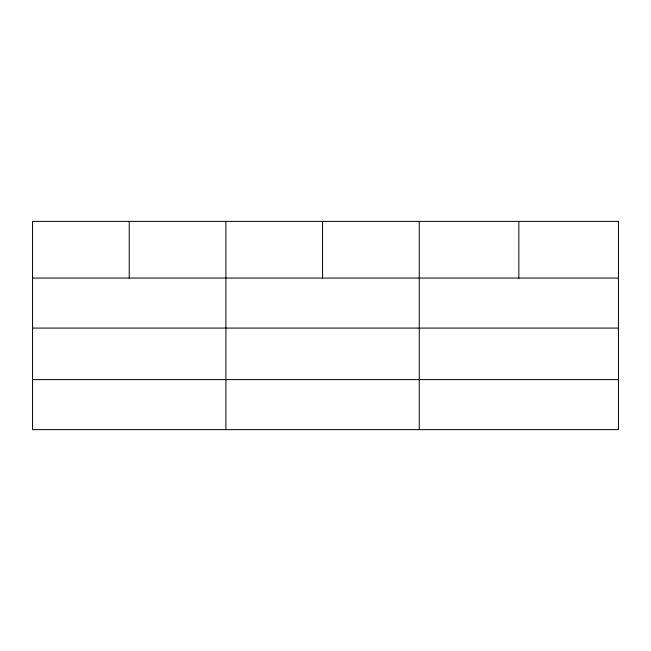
<?xml version="1.0" encoding="UTF-8"?>
<svg xmlns="http://www.w3.org/2000/svg" width="651" height="651" viewBox="0 0 651 651"><rect width="100%" height="100%" fill="white"/><g stroke="black" fill="none" stroke-linecap="round" stroke-linejoin="round"><path stroke-width="0.98" d="M32.55 278.067L618.45 278.067M32.55 328.08L618.45 328.08M32.55 379.614L618.45 379.614M518.847 221.373L518.847 278.067M419.244 221.373L419.244 429.627M322.57 221.373L322.57 278.067M225.897 221.373L225.897 429.627M129.224 221.373L129.224 278.067M618.45 221.373L32.55 221.373L32.55 429.627L618.45 429.627L618.45 221.373"/></g></svg>
